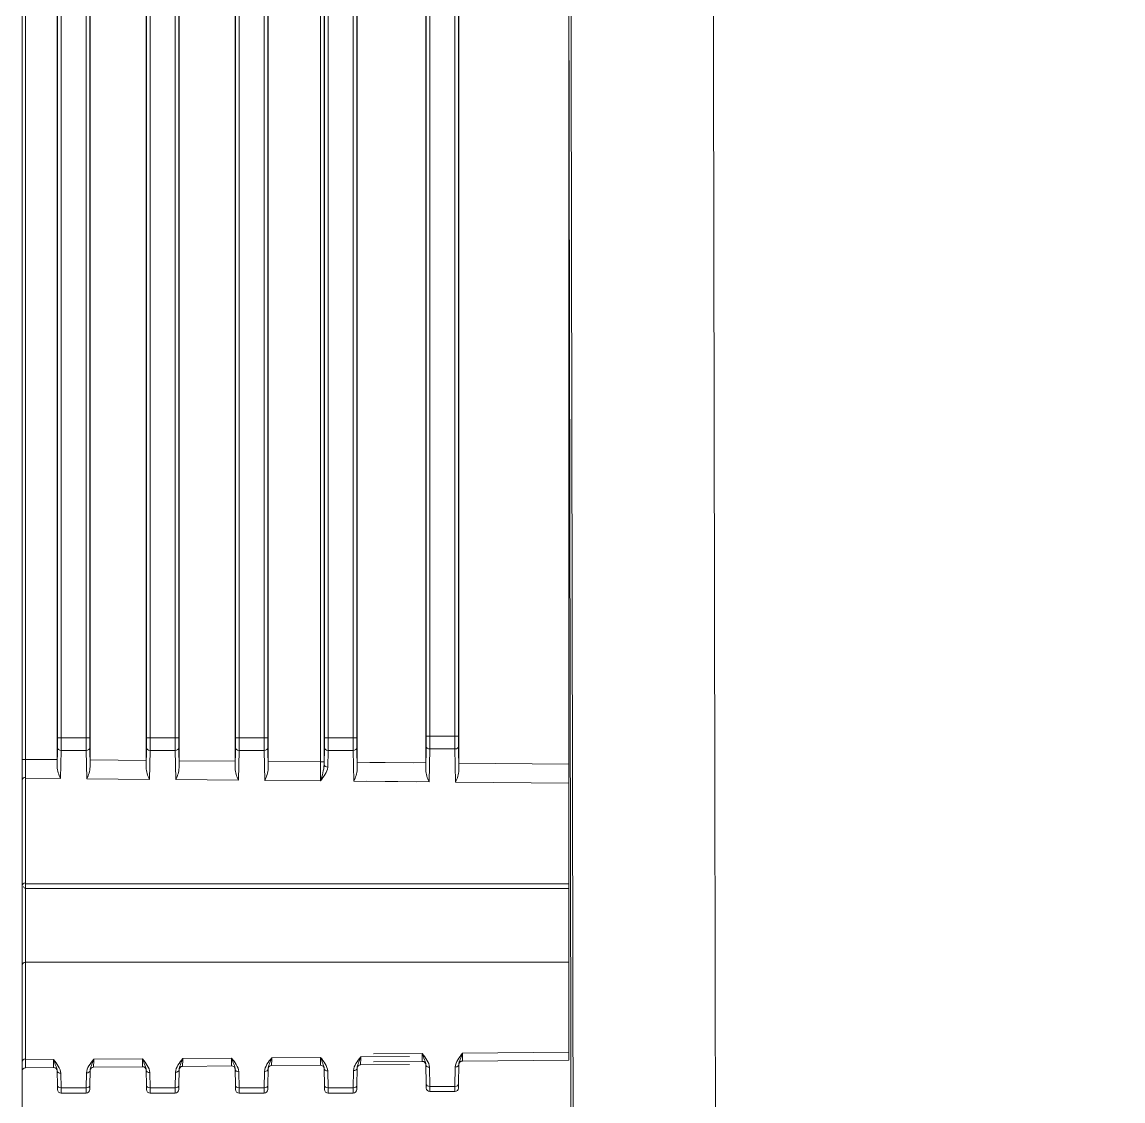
# Model space of a CAD drawing. Header units: millimetres. Extents: x -10496 to -5455, y -188 to 7293.
# Drawn here: x -7481.65 to -7475.47, y 2757.54 to 2763.6 of the extents above; entities that cross this region are included whole.
import ezdxf

# ---------------------------------------------------------------- set-up
doc = ezdxf.new("R2010")
doc.units = ezdxf.units.MM
doc.layers.add('GJC_tefris', color=30, linetype='Continuous', lineweight=0)

# ---------------------------------------------------------------- blocks, each defined once
blk = doc.blocks.new('fgjh')
at = {"layer": 'GJC_tefris', "color": 151, "extrusion": (-0.01667214942452569, 1.525087517426141e-05, 0.9998610099413704)}
for p, q in [((5037992.131576438, 2445214.317059881, 2049.436940240545), (5038005.907780733, 2445214.317059881, 2049.666651104571)), ((5037994.094384539, 2445214.297234412, 2049.469669321858), (5038003.944972622, 2445214.297234412, 2049.633922627886)), ((5038003.944972628, 2445214.317059881, 2049.633922325572), (5038003.944972622, 2445214.297234412, 2049.633922627886)), ((5038003.946522831, 2445214.119568261, 2049.633951186725), (5038003.944972622, 2445214.297234412, 2049.633922627886)), ((5038004.643801056, 2445214.297059881, 2049.64557522221), (5038004.051036842, 2445214.297059881, 2049.635691194879)), ((5038004.051036842, 2445214.297059881, 2049.635691194879), (5038004.052751191, 2445214.100581929, 2049.635722777609)), ((5038004.64380028, 2445211.245372623, 2049.645621756643), (5038004.643801056, 2445214.297059881, 2049.64557522221)), ((5038004.669234645, 2445214.297059881, 2049.645999313742), (5038004.643801056, 2445214.297059881, 2049.64557522221)), ((5038004.669234645, 2445214.297059881, 2049.645999313742), (5038004.669233869, 2445211.245372623, 2049.646045848174)), ((5038005.083835606, 2445214.297059881, 2049.652912563804), (5038004.669234645, 2445214.297059881, 2049.645999313742)), ((5038005.083834831, 2445211.245372623, 2049.652959098237), (5038005.083835606, 2445214.297059881, 2049.652912563804)), ((5038005.632663588, 2445214.297059881, 2049.662063977878), (5038005.083835606, 2445214.297059881, 2049.652912563804)), ((5038005.631293869, 2445214.1400883, 2049.662043532819), (5038005.632663588, 2445214.297059881, 2049.662063977878)), ((5038005.676598699, 2445214.297234412, 2049.662796569764), (5038005.675221395, 2445214.13939373, 2049.662776011507)), ((5038003.946522831, 2445214.119568261, 2049.633951186725), (5037994.09283424, 2445214.119568261, 2049.469646181394)), ((5038003.823551336, 2445214.11740289, 2049.63190073563), (5037994.215805734, 2445214.11740289, 2049.471696698527)), ((5037994.215805728, 2445214.097405936, 2049.471697003456), (5038003.823551332, 2445214.097405936, 2049.631901040558)), ((5038003.823551296, 2445213.956713826, 2049.631903185938), (5038003.823551332, 2445214.097405936, 2049.631901040558)), ((5038003.823551336, 2445214.11740289, 2049.63190073563), (5038003.823551332, 2445214.097405936, 2049.631901040558)), ((5038003.880112017, 2445214.117811888, 2049.632843848586), (5038003.986011677, 2445214.11966063, 2049.634609640786)), ((5038003.894252182, 2445214.097814933, 2049.633079933313), (5038003.894252146, 2445213.956304829, 2049.633082091166)), ((5038004.052751191, 2445214.100581929, 2049.635722777609), (5038003.894252182, 2445214.097814933, 2049.633079933313)), ((5038005.694184909, 2445214.119234185, 2049.663092525472), (5038005.775656982, 2445214.117811888, 2049.664451050575)), ((5038005.789448148, 2445214.097814933, 2049.66468131592), (5038005.707976074, 2445214.099237232, 2049.663322790816)), ((5038005.775656982, 2445214.117811888, 2049.664451050575), (5038005.799085183, 2445214.11740289, 2049.664841709573)), ((5038005.789448111, 2445213.956304829, 2049.664683473773), (5038005.789448148, 2445214.097814933, 2049.66468131592)), ((5038005.818733398, 2445214.097405936, 2049.665169638107), (5038005.789448148, 2445214.097814933, 2049.66468131592)), ((5038005.818733398, 2445214.097405936, 2049.665169638107), (5038005.818733362, 2445213.956713826, 2049.665171783487)), ((5037994.091219555, 2445213.934523314, 2049.469622079866), (5038003.948137422, 2445213.934523314, 2049.633980931663)), ((5038003.823551296, 2445213.956713826, 2049.631903185938), (5037994.215805693, 2445213.956713826, 2049.471699148836)), ((5037994.215805687, 2445213.936716872, 2049.471699453764), (5038003.823551291, 2445213.936716872, 2049.631903490867)), ((5038003.823551296, 2445213.956713826, 2049.631903185938), (5038003.823551291, 2445213.936716872, 2049.631903490867)), ((5038003.987627881, 2445213.934430917, 2049.634639415425), (5038003.880111971, 2445213.936307875, 2049.632846616296)), ((5038003.894252146, 2445213.956304829, 2049.633082091166), (5038004.054034405, 2445213.953515431, 2049.635746417725)), ((5038003.950884867, 2445213.619644413, 2049.634031546683), (5038003.948137422, 2445213.934523314, 2049.633980931663)), ((5038004.054034405, 2445213.953515431, 2049.635746417725), (5038004.057113227, 2445213.600658081, 2049.635803137568)), ((5038005.626931579, 2445213.640164452, 2049.661978419293), (5038005.629321016, 2445213.913997022, 2049.662014085133)), ((5038005.673263713, 2445213.915040918, 2049.662746790251), (5038005.670859105, 2445213.639469882, 2049.662710897981)), ((5038005.775656936, 2445213.936307875, 2049.664453818285), (5038005.692227027, 2445213.934851398, 2049.663062691248)), ((5038005.706018203, 2445213.954848352, 2049.663292346735), (5038005.789448111, 2445213.956304829, 2049.664683473773)), ((5038005.799085137, 2445213.936716872, 2049.664844464809), (5038005.775656936, 2445213.936307875, 2049.664453818285)), ((5038005.789448111, 2445213.956304829, 2049.664683473773), (5038005.818733362, 2445213.956713826, 2049.665171783487)), ((5038003.950884867, 2445213.619644413, 2049.634031546683), (5037994.08847195, 2445213.619644413, 2049.469581067869)), ((5037994.215805601, 2445213.597405936, 2049.471704627834), (5038003.823551204, 2445213.597405936, 2049.631908664936)), ((5038003.82355121, 2445213.61740289, 2049.631908360007), (5037994.215805606, 2445213.61740289, 2049.471704322905)), ((5038003.823551169, 2445213.456713826, 2049.631910810315), (5038003.823551204, 2445213.597405936, 2049.631908664936)), ((5038003.82355121, 2445213.61740289, 2049.631908360007), (5038003.823551204, 2445213.597405936, 2049.631908664936)), ((5038003.88011189, 2445213.617811888, 2049.632851472964), (5038003.990373713, 2445213.619736782, 2049.634690000745)), ((5038003.894252054, 2445213.597814933, 2049.633087557691), (5038003.894252019, 2445213.456304829, 2049.633089715544)), ((5038004.057113227, 2445213.600658081, 2049.635803137568), (5038003.894252054, 2445213.597814933, 2049.633087557691)), ((5038005.689822618, 2445213.619310338, 2049.663027411947), (5038005.775656855, 2445213.617811888, 2049.664458674953)), ((5038005.78944802, 2445213.597814933, 2049.664688940297), (5038005.703613783, 2445213.599313384, 2049.663257677291)), ((5038005.775656855, 2445213.617811888, 2049.664458674953), (5038005.799085055, 2445213.61740289, 2049.66484933395)), ((5038005.789447985, 2445213.456304829, 2049.66469109815), (5038005.78944802, 2445213.597814933, 2049.664688940297)), ((5038005.818733271, 2445213.597405936, 2049.665177262485), (5038005.78944802, 2445213.597814933, 2049.664688940297)), ((5038005.818733271, 2445213.597405936, 2049.665177262485), (5038005.818733236, 2445213.456713826, 2049.665179407864)), ((5037994.086855936, 2445213.434447138, 2049.4695569465), (5038003.952500788, 2445213.434447138, 2049.634061316108)), ((5037994.21580556, 2445213.436716873, 2049.471707078142), (5038003.823551164, 2445213.436716872, 2049.631911115244)), ((5038003.823551169, 2445213.456713826, 2049.631910810315), (5037994.215805565, 2445213.456713826, 2049.471706773214)), ((5038003.823551169, 2445213.456713826, 2049.631910810315), (5038003.823551164, 2445213.436716872, 2049.631911115244)), ((5038003.991991246, 2445213.434354741, 2049.634719799869), (5038003.880111843, 2445213.436307875, 2049.632854240674)), ((5038003.894252019, 2445213.456304829, 2049.633089715544), (5038004.05839777, 2445213.453439256, 2049.63582680217)), ((5038003.955246903, 2445213.119720566, 2049.634111906641), (5038003.952500788, 2445213.434447138, 2049.634061316108)), ((5038004.05839777, 2445213.453439256, 2049.63582680217), (5038004.061475263, 2445213.100734233, 2049.635883497526)), ((5038005.622569288, 2445213.140240605, 2049.661913305767), (5038005.624957398, 2445213.413920847, 2049.661948951767)), ((5038005.668900094, 2445213.414964742, 2049.662681656886), (5038005.666496815, 2445213.139546035, 2049.662645784456)), ((5038005.775656809, 2445213.436307875, 2049.664461442663), (5038005.687863409, 2445213.434775223, 2049.662997557883)), ((5038005.701654584, 2445213.454772176, 2049.66322721337), (5038005.789447985, 2445213.456304829, 2049.66469109815)), ((5038005.79908501, 2445213.436716872, 2049.664852089187), (5038005.775656809, 2445213.436307875, 2049.664461442663)), ((5038005.789447985, 2445213.456304829, 2049.66469109815), (5038005.818733236, 2445213.456713826, 2049.665179407864)), ((5038003.955246903, 2445213.119720566, 2049.634111906641), (5037994.08410966, 2445213.119720566, 2049.469515954343)), ((5037994.215805474, 2445213.097405936, 2049.471712252212), (5038003.823551077, 2445213.097405936, 2049.631916289314)), ((5038003.823551082, 2445213.11740289, 2049.631915984385), (5037994.215805479, 2445213.11740289, 2049.471711947283)), ((5038003.823551042, 2445212.956713826, 2049.631918434693), (5038003.823551077, 2445213.097405936, 2049.631916289314)), ((5038003.823551082, 2445213.11740289, 2049.631915984385), (5038003.823551077, 2445213.097405936, 2049.631916289314)), ((5038003.880111762, 2445213.117811888, 2049.632859097342), (5038003.994735749, 2445213.119812935, 2049.634770360703)), ((5038003.894251928, 2445213.097814933, 2049.633095182069), (5038003.894251891, 2445212.956304829, 2049.633097339921)), ((5038004.061475263, 2445213.100734233, 2049.635883497526), (5038003.894251928, 2445213.097814933, 2049.633095182069)), ((5038005.685460328, 2445213.11938649, 2049.662962298421), (5038005.775656728, 2445213.117811888, 2049.66446629933)), ((5038005.789447893, 2445213.097814933, 2049.664696564675), (5038005.699251493, 2445213.099389536, 2049.663192563765)), ((5038005.775656728, 2445213.117811888, 2049.66446629933), (5038005.799084929, 2445213.11740289, 2049.664856958328)), ((5038005.789447857, 2445212.956304829, 2049.664698722528), (5038005.789447893, 2445213.097814933, 2049.664696564675)), ((5038005.818733144, 2445213.097405936, 2049.665184886862), (5038005.789447893, 2445213.097814933, 2049.664696564675)), ((5038005.818733144, 2445213.097405936, 2049.665184886862), (5038005.818733108, 2445212.956713826, 2049.665187032242)), ((5037994.082492316, 2445212.934370963, 2049.469491813134), (5038003.956864152, 2445212.934370963, 2049.634141700552)), ((5037994.215805433, 2445212.936716873, 2049.47171470252), (5038003.823551036, 2445212.936716873, 2049.631918739622)), ((5038003.823551042, 2445212.956713826, 2049.631918434693), (5037994.215805438, 2445212.956713826, 2049.471714397591)), ((5038003.823551042, 2445212.956713826, 2049.631918434693), (5038003.823551036, 2445212.936716873, 2049.631918739622)), ((5038003.996354611, 2445212.934278565, 2049.634800184314), (5038003.880111717, 2445212.936307875, 2049.632861865052)), ((5038003.894251891, 2445212.956304829, 2049.633097339921), (5038004.062761135, 2445212.95336308, 2049.635907186614)), ((5038003.959435953, 2445212.639622188, 2049.634189079767), (5038003.956864152, 2445212.934370963, 2049.634141700552)), ((5038004.062761135, 2445212.95336308, 2049.635907186614), (5038004.06549259, 2445212.640316757, 2049.635957507057)), ((5038005.618206998, 2445212.640316757, 2049.661848192242), (5038005.620593778, 2445212.913844671, 2049.661883818402)), ((5038005.664536474, 2445212.914888567, 2049.662616523519), (5038005.662134525, 2445212.639622188, 2049.66258067093)), ((5038005.775656682, 2445212.936307875, 2049.66446906704), (5038005.683499789, 2445212.934699047, 2049.662932424516)), ((5038005.697290964, 2445212.954696001, 2049.663162080004), (5038005.789447857, 2445212.956304829, 2049.664698722528)), ((5038005.799084882, 2445212.936716873, 2049.664859713565), (5038005.775656682, 2445212.936307875, 2049.66446906704)), ((5038005.789447857, 2445212.956304829, 2049.664698722528), (5038005.818733108, 2445212.956713826, 2049.665187032242)), ((5038003.959435953, 2445212.639622188, 2049.634189079767), (5037994.079920365, 2445212.639622188, 2049.469453423023)), ((5037994.07992036, 2445212.619450703, 2049.469453730613), (5038003.959435948, 2445212.619450703, 2049.634189387357)), ((5038003.823550955, 2445212.61740289, 2049.631923608762), (5037994.215805352, 2445212.61740289, 2049.471719571661)), ((5038003.82355095, 2445212.597405936, 2049.631923913691), (5038003.823550955, 2445212.61740289, 2049.631923608762)), ((5038003.880111636, 2445212.617811888, 2049.632866721719), (5038003.974670199, 2445212.619462643, 2049.634443410188)), ((5038003.8942518, 2445212.597814933, 2049.633102806446), (5038003.894251765, 2445212.456304829, 2049.633104964299)), ((5038003.988810364, 2445212.599465689, 2049.634679494915), (5038003.8942518, 2445212.597814933, 2049.633102806446)), ((5038003.959435953, 2445212.639622188, 2049.634189079767), (5038003.959435948, 2445212.619450703, 2049.634189387357)), ((5038005.681098038, 2445212.619462643, 2049.662897184895), (5038005.7756566, 2445212.617811888, 2049.664473923708)), ((5038005.789447766, 2445212.597814933, 2049.664704189052), (5038005.694889204, 2445212.599465689, 2049.66312745024)), ((5038005.7756566, 2445212.617811888, 2049.664473923708), (5038005.799084801, 2445212.61740289, 2049.664864582706)), ((5038005.78944773, 2445212.456304829, 2049.664706346905), (5038005.789447766, 2445212.597814933, 2049.664704189052)), ((5038005.818733017, 2445212.597405936, 2049.66519251124), (5038005.789447766, 2445212.597814933, 2049.664704189052)), ((5037994.215805347, 2445212.597405936, 2049.471719876589), (5038003.82355095, 2445212.597405936, 2049.631923913691)), ((5038003.823550914, 2445212.456713826, 2049.631926059071), (5038003.82355095, 2445212.597405936, 2049.631923913691)), ((5038005.818733017, 2445212.597405936, 2049.66519251124), (5038005.818732982, 2445212.456713826, 2049.66519465662)), ((5037994.078128697, 2445212.434294787, 2049.469426679768), (5038003.961227517, 2445212.434294787, 2049.634222084997)), ((5038003.823550914, 2445212.456713826, 2049.631926059071), (5037994.215805311, 2445212.456713826, 2049.471722021969)), ((5037994.215805306, 2445212.436716873, 2049.471722326898), (5038003.82355091, 2445212.436716873, 2049.631926363999)), ((5038003.823550914, 2445212.456713826, 2049.631926059071), (5038003.82355091, 2445212.436716873, 2049.631926363999)), ((5038004.000717976, 2445212.43420239, 2049.634880568758), (5038003.880111589, 2445212.436307875, 2049.63286948943)), ((5038003.894251765, 2445212.456304829, 2049.633104964299), (5038004.0671245, 2445212.453286904, 2049.635987571058)), ((5038003.963970974, 2445212.119872871, 2049.634272626558), (5038003.961227517, 2445212.434294787, 2049.634222084997)), ((5038004.0671245, 2445212.453286904, 2049.635987571058), (5038004.070199334, 2445212.100886539, 2049.636044217444)), ((5038005.613844709, 2445212.14039291, 2049.661783078716), (5038005.616230159, 2445212.413768495, 2049.661818685036)), ((5038005.660172855, 2445212.414812392, 2049.662551390154), (5038005.657772235, 2445212.13969834, 2049.662515557405)), ((5038005.775656555, 2445212.436307875, 2049.664476691418), (5038005.67913617, 2445212.434622871, 2049.662867291151)), ((5038005.692927346, 2445212.454619825, 2049.663096946638), (5038005.78944773, 2445212.456304829, 2049.664706346905)), ((5038005.799084756, 2445212.436716873, 2049.664867337943), (5038005.775656555, 2445212.436307875, 2049.664476691418)), ((5038005.78944773, 2445212.456304829, 2049.664706346905), (5038005.818732982, 2445212.456713826, 2049.66519465662)), ((5038003.964595146, 2445212.048337917, 2049.634284125402), (5038003.961854346, 2445212.362455178, 2049.634233632811)), ((5038004.067751329, 2445212.381447295, 2049.635999118873), (5038004.070823506, 2445212.029351585, 2049.636055716287)), ((5038005.597020227, 2445212.068857956, 2049.661503630591), (5038005.59940302, 2445212.341928886, 2049.66153919723)), ((5038005.643345716, 2445212.342972782, 2049.662271902348), (5038005.640947754, 2445212.068163387, 2049.66223610928)), ((5038003.964595146, 2445212.048337917, 2049.634284125402), (5037994.0585606, 2445212.048337917, 2049.469106279167)), ((5038003.815450673, 2445212.045715632, 2049.631797260822), (5037994.20770507, 2445212.045715632, 2049.47159322372)), ((5038003.815450673, 2445212.045715632, 2049.631797260822), (5038003.815450668, 2445212.025718678, 2049.63179756575)), ((5038003.872011353, 2445212.046124629, 2049.632740373778), (5038004.004083992, 2445212.048430286, 2049.634942579463)), ((5038005.659911267, 2445212.048003842, 2049.662552623245), (5038005.767556319, 2445212.046124629, 2049.664347575767)), ((5038005.767556319, 2445212.046124629, 2049.664347575767), (5038005.79098452, 2445212.045715632, 2049.664738234765)), ((5037994.207705065, 2445212.025718678, 2049.471593528649), (5038003.815450668, 2445212.025718678, 2049.63179756575)), ((5038003.815450633, 2445211.885026569, 2049.63179971113), (5038003.815450668, 2445212.025718678, 2049.63179756575)), ((5038003.886151519, 2445212.026127676, 2049.632976458505), (5038003.886151482, 2445211.884617571, 2049.632978616358)), ((5038004.070823506, 2445212.029351585, 2049.636055716287), (5038003.886151519, 2445212.026127676, 2049.632976458505)), ((5038005.781347484, 2445212.026127676, 2049.664577841112), (5038005.673702433, 2445212.028006888, 2049.662782888589)), ((5038005.781347448, 2445211.884617571, 2049.664579998965), (5038005.781347484, 2445212.026127676, 2049.664577841112)), ((5038005.810632735, 2445212.025718678, 2049.665066163299), (5038005.781347484, 2445212.026127676, 2049.664577841112)), ((5038005.810632735, 2445212.025718678, 2049.665066163299), (5038005.810632699, 2445211.885026569, 2049.665068308679)), ((5037994.056937939, 2445211.862379002, 2049.469082058597), (5038003.966217712, 2445211.862379002, 2049.634314017256)), ((5037994.207705024, 2445211.865029614, 2049.471595978957), (5038003.815450627, 2445211.865029614, 2049.631800016059)), ((5038003.815450633, 2445211.885026569, 2049.63179971113), (5037994.207705029, 2445211.885026569, 2049.471595674028)), ((5038003.815450633, 2445211.885026569, 2049.63179971113), (5038003.815450627, 2445211.865029614, 2049.631800016059)), ((5038004.00570817, 2445211.862286605, 2049.634972501018), (5038003.872011308, 2445211.864620617, 2049.632743141489)), ((5038003.886151482, 2445211.884617571, 2049.632978616358), (5038004.072114694, 2445211.88137112, 2049.636079503318)), ((5038003.971601339, 2445211.245372623, 2049.634413197576), (5038003.966217712, 2445211.862379002, 2049.634314017256)), ((5038004.072114694, 2445211.88137112, 2049.636079503318), (5038004.077664036, 2445211.245372623, 2049.636181736514)), ((5038005.767556272, 2445211.864620617, 2049.664350343478), (5038005.657945411, 2445211.862707086, 2049.662522669979)), ((5038005.671736587, 2445211.88270404, 2049.662752325466), (5038005.781347448, 2445211.884617571, 2049.664579998965)), ((5038005.790984473, 2445211.865029614, 2049.664740990002), (5038005.767556272, 2445211.864620617, 2049.664350343478)), ((5038005.781347448, 2445211.884617571, 2049.664579998965), (5038005.810632699, 2445211.885026569, 2049.665068308679)), ((5038005.58983457, 2445211.245372623, 2049.661396374189), (5038005.5950394, 2445211.841852711, 2049.661474063864)), ((5038005.638982097, 2445211.842896606, 2049.662206768982), (5038005.633768157, 2445211.245372623, 2049.662128943342)), ((5037994.051553997, 2445211.245372623, 2049.469001695436), (5038003.971601339, 2445211.245372623, 2049.634413197576)), ((5038004.077664036, 2445211.245372623, 2049.636181736514), (5038003.971601339, 2445211.245372623, 2049.634413197576)), ((5038004.635700144, 2445211.245372623, 2049.645486691183), (5038004.077664036, 2445211.245372623, 2049.636181736514)), ((5038004.661133732, 2445211.245372623, 2049.645910782715), (5038004.635700144, 2445211.245372623, 2049.645486691183)), ((5038004.661133732, 2445211.245372623, 2049.645910782715), (5038005.075734694, 2445211.245372623, 2049.652824032777)), ((5038005.58983457, 2445211.245372623, 2049.661396374189), (5038005.075734694, 2445211.245372623, 2049.652824032777)), ((5038005.633768157, 2445211.245372623, 2049.662128943342), (5038005.58983457, 2445211.245372623, 2049.661396374189))]:
    blk.add_line(p, q, dxfattribs=at)
at = {"layer": 'GJC_tefris', "color": 151, "elevation": 2049.551707446506}
blk.add_lwpolyline([(5037981.656843743, 2445181.341771877), (5037984.411602098, 2445211.272081491), (5038013.611553238, 2445211.218663755), (5038016.256785847, 2445181.27847552)], dxfattribs=at)
at = {"layer": 'GJC_tefris', "color": 151, "elevation": 2049.5516147277}
blk.add_lwpolyline([(5037986.806026483, 2445211.255585141), (5038011.205985654, 2445211.210948403), (5038011.204522154, 2445210.410949741), (5037986.804562983, 2445210.455586479)], close=True, dxfattribs=at)
at = {"layer": 'GJC_tefris', "color": 151, "extrusion": (-0.01667214942452569, 1.525087517426141e-05, 0.9998610099413704)}
for centre, radius, start, end in [((-2449821.79526378, 5035100.483975392, -81907.7138700232), 0.01999999999999992, 180.0524041068535, 270.0524041060623), ((-2449821.795806011, 5035101.076819876, -81907.71387002322), 0.02000000000000009, 180.0524041068535, 269.5524041135558), ((-2449821.45626251, 5035099.356513844, -81907.71387002322), 0.1608691289981288, 151.6401809590121, 176.5617466218204), ((-2449821.637964136, 5035101.075586786, -81907.71387002322), 0.02000000000000014, 269.5524041135558, 359.0524041120754), ((-2449821.596245583, 5035101.179157709, -81907.71387002319), 0.02000000000000014, 90.05240410606234, 179.0524041120754), ((-2449821.589882268, 5035099.358271776, -81907.7138700232), 0.1585638363476662, 3.498423675952903, 28.67031228352582), ((-2449821.413609627, 5035101.073834088, -81907.71387002322), 0.01999999999999899, 181.0524040971931, 269.5524041135558), ((-2449821.455553533, 5035101.179286391, -81907.7138700232), 0.02000000000000061, 1.05240409719316, 90.05240410606234), ((-2449820.956342861, 5035099.361333855, -81907.7138700232), 0.1608691289981842, 151.6401809590121, 176.5617466218204), ((-2449821.138036506, 5035101.07168126, -81907.7138700232), 0.02000000000000047, 269.5524041135558, 359.0524041120754), ((-2449821.096245791, 5035101.179615022, -81907.71387002319), 0.02000000000000014, 90.05240410606234, 179.0524041120754), ((-2449821.089810293, 5035099.363093254, -81907.71387002322), 0.1585638363477048, 3.498423675952903, 28.67031228352582), ((-2449820.913529669, 5035101.069927373, -81907.7138700232), 0.02000000000000038, 181.0524040971931, 269.5524041135558), ((-2449820.955553741, 5035101.179743702, -81907.71387002319), 0.02000000000000061, 1.05240409719316, 90.05240410606234), ((-2449820.456423212, 5035099.366153866, -81907.7138700232), 0.1608691289981389, 151.6401809590121, 176.5617466218204), ((-2449820.638108878, 5035101.067775735, -81907.7138700232), 0.02000000000000014, 269.5524041135558, 359.0524041120754), ((-2449820.596246001, 5035101.180072333, -81907.7138700232), 0.02000000000000014, 90.05240410606234, 179.0524041120754), ((-2449820.589738318, 5035099.367914733, -81907.71387002323), 0.1585638363476813, 3.498423675952903, 28.67031228352582), ((-2449820.413449711, 5035101.066020656, -81907.71387002319), 0.01999999999999899, 181.0524040971931, 269.5524041135558), ((-2449820.455553951, 5035101.180201014, -81907.71387002317), 0.02000000000000061, 1.05240409719316, 90.05240410606234), ((-2449820.439637706, 5035099.329545572, -81907.71387002322), 0.3241005342358285, 4.715819548955205, 21.24905819586178), ((-2449820.13818125, 5035101.063870211, -81907.7138700232), 0.02000000000000014, 269.5524041135558, 359.0524041120754), ((-2449820.09624621, 5035101.180529648, -81907.7138700232), 0.02000000000000014, 90.05240410606234, 179.0524041120754), ((-2449820.089666344, 5035099.372736212, -81907.71387002319), 0.1585638363477353, 3.498423675952903, 28.67031228352582), ((-2449819.913369753, 5035101.062113944, -81907.71387002322), 0.01999999999999899, 181.0524040971931, 269.5524041135558), ((-2449819.95555416, 5035101.180658326, -81907.71387002319), 0.02000000000000061, 1.05240409719316, 90.05240410606234), ((-2449819.385049564, 5035099.376483588, -81907.7138700232), 0.1608691289981221, 151.6401809590121, 176.5617466218204), ((-2449819.566703307, 5035101.043203318, -81907.7138700232), 0.02000000000000014, 269.5524041135558, 359.0524041120754), ((-2449819.524551782, 5035101.172951267, -81907.7138700232), 0.02000000000000014, 90.05240410606234, 179.0524041120754), ((-2449819.517755362, 5035099.378250332, -81907.7138700232), 0.1585638363476718, 3.498423675952903, 28.67031228352582), ((-2449819.341434823, 5035101.041443478, -81907.7138700232), 0.019999999999999, 181.0524040971931, 269.5524041135558), ((-2449819.383859731, 5035101.173079946, -81907.7138700232), 0.02000000000000061, 1.05240409719316, 90.05240410606234)]:
    blk.add_arc(centre, radius, start, end, dxfattribs=at)
at = {"layer": 'GJC_tefris', "color": 151, "extrusion": (-0.01667214942452571, 1.525087517426368e-05, 0.9998610099413704)}
blk.add_ellipse((5038003.944985567, 2445214.297059881, 2049.633922846392), major_axis=(0.1499863853305858, -0.0001745327183388574, 0.002500945696241668), ratio=0.0011633799627262, start_param=0.7854477459680789, end_param=1.570883985583854, dxfattribs=at)
at = {"layer": 'GJC_tefris', "color": 151, "extrusion": (-0.01667214942452503, 1.525087517426405e-05, 0.9998610099413704)}
for centre in [(5038004.065177012, 2445214.297059881, 2049.635926974677), (5038004.657941226, 2445214.297059881, 2049.645811002008), (5038005.646803758, 2445214.297059881, 2049.662299757677)]:
    blk.add_ellipse(centre, major_axis=(5.085342946490533e-09, 0.01999999999767302, -3.049751083605053e-07), ratio=1, start_param=0, end_param=1.570796326794896, dxfattribs=at)
at = {"layer": 'GJC_tefris', "color": 151, "extrusion": (-0.01667214942452568, 1.525087517426405e-05, 0.9998610099413703)}
blk.add_ellipse((5038004.657941226, 2445214.297059881, 2049.645811002008), major_axis=(2.871944461332066e-09, 0.01129498832714787, -1.722345144701676e-07), ratio=1, start_param=-1.570796326794896, end_param=0, dxfattribs=at)
at = {"layer": 'GJC_tefris', "color": 151, "extrusion": (-0.0166721494245257, 1.525087517426441e-05, 0.9998610099413703)}
blk.add_ellipse((5038005.526612313, 2445214.297059881, 2049.660295629391), major_axis=(0.1499863854193376, 0.0001745327176550186, 0.002500940373428141), ratio=0.0011633799627102, start_param=5.497737561203818, end_param=6.283173799382196, dxfattribs=at)
at = {"layer": 'GJC_tefris', "color": 151, "extrusion": (-0.0166721494245257, 1.52508751742628e-05, 0.9998610099413705)}
for centre, ratio, end_param in [((5038003.823551332, 2445214.098802341, 2049.631901019265), 0.0139640519425756, 5.497787143782136), ((5038003.823551205, 2445213.598802341, 2049.631908643642), 0.0139640519425756, 5.497787143781817), ((5038003.823551077, 2445213.098802341, 2049.63191626802), 0.0139640519425756, 5.497787143781817), ((5038003.823550951, 2445212.598802341, 2049.631923892398), 0.0139640519425596, 5.497787143781654), ((5038003.815450668, 2445212.027115083, 2049.631797544457), 0.0139640519425832, 5.497787143782296)]:
    blk.add_ellipse(centre, major_axis=(0.09998610100576578, -2.277919823254226e-13, 0.001667214942646476), ratio=ratio, start_param=4.712388980384689, end_param=end_param, dxfattribs=at)
at = {"layer": 'GJC_tefris', "color": 151, "extrusion": (-0.0166721494245257, 1.525087517426532e-05, 0.9998610099413704)}
for centre, ratio, end_param in [((5038003.823551337, 2445214.118799295, 2049.631900714336), 0.0174550649282231, 5.497787143782173), ((5038003.82355121, 2445213.618799295, 2049.631908338714), 0.0174550649282193, 5.497787143782375), ((5038003.823551083, 2445213.118799295, 2049.631915963092), 0.0174550649282156, 5.497787143781972)]:
    blk.add_ellipse(centre, major_axis=(0.07998888080461293, -1.82233568513104e-13, 0.001333771954117187), ratio=ratio, start_param=4.712388980384689, end_param=end_param, dxfattribs=at)
at = {"layer": 'GJC_tefris', "color": 151, "extrusion": (-0.0166721494245257, 1.525087517426408e-05, 0.9998610099413704)}
for centre, major_axis, ratio, start_param, end_param in [((5038003.880112012, 2445214.097814933, 2049.632844153515), (-0.0003489945299985943, 0.01999695390080313, -6.124311218660691e-06), 0.7070529271412636, 4.700047952188786, 6.258503250789842), ((5038005.767207278, 2445211.884617571, 2049.664344219166), (-0.0003489945299999842, 0.01999695390080253, -6.124311218683857e-06), 0.7070529271412291, 3.141592653589792, 4.700047952188736)]:
    blk.add_ellipse(centre, major_axis=major_axis, ratio=ratio, start_param=start_param, end_param=end_param, dxfattribs=at)
at = {"layer": 'GJC_tefris', "color": 151, "extrusion": (-0.0166721494245257, 1.525087517426408e-05, 0.9998610099413705)}
for centre, major_axis, ratio, start_param, end_param in [((5038003.94651141, 2445214.122186222, 2049.633950956353), (0.1499848624726249, -1.994251275677309e-07, 0.002500917644291955), 0.0174524063865424, 4.712465156008637, 4.978894277893938), ((5038005.775307687, 2445212.956304829, 2049.66446294273), (-0.0003489945299985943, 0.01999695390080235, -6.124311218660678e-06), 0.7070529271412107, 3.141592653589792, 4.700047952188783)]:
    blk.add_ellipse(centre, major_axis=major_axis, ratio=ratio, start_param=start_param, end_param=end_param, dxfattribs=at)
at = {"layer": 'GJC_tefris', "color": 151, "extrusion": (-0.01667214942452572, 1.525087517425914e-05, 0.9998610099413705)}
blk.add_ellipse((5038005.5252609, 2445214.142186221, 2049.660275457579), major_axis=(-0.1499604954193896, 0.002792493367373227, -0.00250055392751273), ratio=0.0011633799627091, start_param=2.356167920349601, end_param=3.14160416543845, dxfattribs=at)
at = {"layer": 'GJC_tefris', "color": 151, "extrusion": (-0.01667214942452573, 1.525087517426457e-05, 0.9998610099413706)}
for centre, ratio, start_param, end_param in [((5038005.693835904, 2445214.099237232, 2049.663087011018), 0.7070529271412184, 4.724730008580593, 6.283185307179584), ((5038005.775307978, 2445214.097814933, 2049.664445536121), 0.7070529271412302, 4.724730008580735, 6.283185307178623), ((5038005.77530785, 2445213.597814933, 2049.664453160499), 0.7070529271412184, 4.724730008580593, 6.283185307179427), ((5038005.775307596, 2445212.597814933, 2049.664468409254), 0.7070529271412184, 4.724730008580593, 6.283185307178623)]:
    blk.add_ellipse(centre, major_axis=(0.0003490046991354426, 0.01999695390080163, 5.514453900312009e-06), ratio=ratio, start_param=start_param, end_param=end_param, dxfattribs=at)
at = {"layer": 'GJC_tefris', "color": 151, "extrusion": (-0.0166721494245257, 1.525087517426429e-05, 0.9998610099413705)}
for centre, ratio in [((5038003.823551291, 2445213.935320467, 2049.63190351216), 0.0174550649282228), ((5038003.823551163, 2445213.435320467, 2049.631911136537), 0.0174550649282153), ((5038003.823551036, 2445212.935320467, 2049.631918760915), 0.0174550649282153)]:
    blk.add_ellipse(centre, major_axis=(0.0799888808046109, -1.822336032075689e-13, 0.001333771954117153), ratio=ratio, start_param=0.7853981633973854, end_param=1.570796326794896, dxfattribs=at)
at = {"layer": 'GJC_tefris', "color": 151, "extrusion": (-0.01667214942452569, 1.525087517426322e-05, 0.9998610099413704)}
for centre, start_param in [((5038003.823551295, 2445213.955317421, 2049.631903207231), 0.785398163397602), ((5038003.823551169, 2445213.455317421, 2049.631910831609), 0.785398163397602), ((5038003.823551041, 2445212.955317421, 2049.631918455987), 0.7853981633977626)]:
    blk.add_ellipse(centre, major_axis=(0.09998610100576509, -2.277919606413776e-13, 0.001667214942646465), ratio=0.0139640519425755, start_param=start_param, end_param=1.570796326794896, dxfattribs=at)
at = {"layer": 'GJC_tefris', "color": 151, "extrusion": (-0.01667214942452572, 1.525087517426462e-05, 0.9998610099413703)}
blk.add_ellipse((5038003.880111976, 2445213.956304829, 2049.632846311368), major_axis=(0.0003490046991354427, 0.01999695390080102, 5.514453900312019e-06), ratio=0.707052927141255, start_param=3.166274709983022, end_param=4.724730008580593, dxfattribs=at)
at = {"layer": 'GJC_tefris', "color": 151, "extrusion": (-0.0166721494245257, 1.525087517426425e-05, 0.9998610099413703)}
blk.add_ellipse((5038003.948171694, 2445213.931904555, 2049.633981543065), major_axis=(-0.1499848659531674, 5.985786600513547e-07, -0.002500917708416435), ratio=0.0174577233679974, start_param=4.44618843183071, end_param=4.712617553717507, dxfattribs=at)
at = {"layer": 'GJC_tefris', "color": 151, "extrusion": (-0.0166721494245257, 1.525087517424565e-05, 0.9998610099413704)}
blk.add_ellipse((5038005.52325143, 2445213.911898462, 2049.660245463315), major_axis=(0.1500122832286461, 0.003142462856581821, 0.002501326935770948), ratio=0.0011624699228659, start_param=5.49771456846541, end_param=6.283150813363456, dxfattribs=at)
at = {"layer": 'GJC_tefris', "color": 151, "extrusion": (-0.0166721494245257, 1.525087517426402e-05, 0.9998610099413705)}
blk.add_ellipse((5038005.691878033, 2445213.954848352, 2049.663056566937), major_axis=(-0.0003489945299972045, 0.01999695390080269, -6.124311218637509e-06), ratio=0.7070529271412023, start_param=3.141592653590048, end_param=4.700047952188834, dxfattribs=at)
at = {"layer": 'GJC_tefris', "color": 151, "extrusion": (-0.0166721494245257, 1.525087517426419e-05, 0.9998610099413705)}
for centre, major_axis, ratio, start_param in [((5038005.775307941, 2445213.956304829, 2049.664447693974), (-0.0003489945299985942, 0.01999695390080261, -6.124311218660683e-06), 0.7070529271412049, 3.14159265358995), ((5038005.687514414, 2445213.454772176, 2049.662991433571), (-0.0003489945299985942, 0.01999695390080252, -6.12431121866068e-06), 0.7070529271412048, 3.141592653589792), ((5038005.77530756, 2445212.456304829, 2049.664470567107), (-0.0003489945299985942, 0.01999695390080252, -6.12431121866068e-06), 0.7070529271412048, 3.14159265358995)]:
    blk.add_ellipse(centre, major_axis=major_axis, ratio=ratio, start_param=start_param, end_param=4.700047952188785, dxfattribs=at)
at = {"layer": 'GJC_tefris', "color": 151, "extrusion": (-0.01667214942452573, 1.525087517426359e-05, 0.9998610099413703)}
blk.add_ellipse((5038003.880111884, 2445213.597814933, 2049.632851777892), major_axis=(-0.0003489945299992842, 0.01999695390080321, -6.124311218672197e-06), ratio=0.7070529271412306, start_param=4.700047952188762, end_param=6.258503250790027, dxfattribs=at)
at = {"layer": 'GJC_tefris', "color": 151, "extrusion": (-0.0166721494245257, 1.525087517426489e-05, 0.9998610099413704)}
blk.add_ellipse((5038003.950873446, 2445213.622262374, 2049.634031316311), major_axis=(0.1499848624726311, -1.99425127907747e-07, 0.002500917644292059), ratio=0.0174524063866929, start_param=4.712465156008865, end_param=4.978894277896046, dxfattribs=at)
at = {"layer": 'GJC_tefris', "color": 151, "extrusion": (-0.01667214942452571, 1.525087517426375e-05, 0.9998610099413705)}
blk.add_ellipse((5038005.520898609, 2445213.642262374, 2049.660210344053), major_axis=(-0.1499604954193897, 0.002792493367373318, -0.00250055392751273), ratio=0.0011633799627098, start_param=2.356167920350674, end_param=3.14160416543845, dxfattribs=at)
at = {"layer": 'GJC_tefris', "color": 151, "extrusion": (-0.01667214942452571, 1.525087517426435e-05, 0.9998610099413703)}
blk.add_ellipse((5038005.689473613, 2445213.599313384, 2049.663021897492), major_axis=(0.0003490046991368326, 0.01999695390080144, 5.514453900335189e-06), ratio=0.7070529271412813, start_param=4.724730008580642, end_param=6.283185307179524, dxfattribs=at)
at = {"layer": 'GJC_tefris', "color": 151, "extrusion": (-0.01667214942452526, 1.525087517425638e-05, 0.9998610099413707)}
blk.add_ellipse((5038003.880111849, 2445213.456304829, 2049.632853935746), major_axis=(0.0003490046991354427, 0.01999695390080093, 5.514453900312021e-06), ratio=0.7070529271412536, start_param=3.166274709986074, end_param=4.724730008580593, dxfattribs=at)
at = {"layer": 'GJC_tefris', "color": 151, "extrusion": (-0.0166721494245257, 1.525087517426445e-05, 0.9998610099413703)}
blk.add_ellipse((5038003.952535058, 2445213.43182838, 2049.634061927509), major_axis=(-0.1499848659530617, 5.985786601413909e-07, -0.002500917708414671), ratio=0.0174577233679893, start_param=4.446188431830284, end_param=4.712617553717507, dxfattribs=at)
at = {"layer": 'GJC_tefris', "color": 151, "extrusion": (-0.0166721494245257, 1.525087517426245e-05, 0.9998610099413705)}
blk.add_ellipse((5038005.51888781, 2445213.411822286, 2049.660180329949), major_axis=(0.1500122832286517, 0.00314246285658182, 0.002501326935771041), ratio=0.0011624699228673, start_param=5.497714568466123, end_param=6.283150809356517, dxfattribs=at)
at = {"layer": 'GJC_tefris', "color": 151, "extrusion": (-0.01667214942452552, 1.525087517426749e-05, 0.9998610099413704)}
for centre, ratio, start_param in [((5038005.775307815, 2445213.456304829, 2049.664455318352), 0.7070529271412563, 3.141592653590048), ((5038005.683150794, 2445212.954696001, 2049.662926300206), 0.707052927141231, 3.141592653589245), ((5038005.678787176, 2445212.454619825, 2049.662861166839), 0.7070529271412058, 3.141592653589792), ((5038005.657596417, 2445211.88270404, 2049.662516545668), 0.7070529271412058, 3.141592653589245)]:
    blk.add_ellipse(centre, major_axis=(-0.0003489945299972041, 0.01999695390080252, -6.124311218637506e-06), ratio=ratio, start_param=start_param, end_param=4.700047952188834, dxfattribs=at)
at = {"layer": 'GJC_tefris', "color": 151, "extrusion": (-0.01667214942452436, 1.525087517428755e-05, 0.9998610099413705)}
blk.add_ellipse((5038003.880111758, 2445213.097814933, 2049.63285940227), major_axis=(-0.0003489945299979042, 0.01999695390080321, -6.124311218649188e-06), ratio=0.7070529271412768, start_param=4.700047952188808, end_param=6.258503250790121, dxfattribs=at)
at = {"layer": 'GJC_tefris', "color": 151, "extrusion": (-0.0166721494245257, 1.525087517426444e-05, 0.9998610099413704)}
blk.add_ellipse((5038003.955235481, 2445213.122338526, 2049.63411167627), major_axis=(0.1499848624726902, -1.994251277378054e-07, 0.002500917644293045), ratio=0.0174524063866959, start_param=4.712465156008788, end_param=4.978894277895941, dxfattribs=at)
at = {"layer": 'GJC_tefris', "color": 151, "extrusion": (-0.01667214942452569, 1.525087517429341e-05, 0.9998610099413702)}
blk.add_ellipse((5038005.51653632, 2445213.142338526, 2049.660145230528), major_axis=(-0.1499604954193854, 0.002792493367374178, -0.002500553927512656), ratio=0.0011633799627126, start_param=2.356167920350058, end_param=3.141604158203044, dxfattribs=at)
at = {"layer": 'GJC_tefris', "color": 151, "extrusion": (-0.01667214942452495, 1.52508751742509e-05, 0.9998610099413705)}
for centre, ratio, start_param in [((5038005.685111323, 2445213.099389536, 2049.662956783967), 0.7070529271412302, 4.724730008580451), ((5038005.775307723, 2445213.097814933, 2049.664460784877), 0.7070529271412243, 4.724730008580593)]:
    blk.add_ellipse(centre, major_axis=(0.0003490046991354427, 0.01999695390080145, 5.514453900312013e-06), ratio=ratio, start_param=start_param, end_param=6.283185307179427, dxfattribs=at)
at = {"layer": 'GJC_tefris', "color": 151, "extrusion": (-0.01667214942452573, 1.525087517426467e-05, 0.9998610099413703)}
blk.add_ellipse((5038003.880111721, 2445212.956304829, 2049.632861560123), major_axis=(0.0003490046991333629, 0.01999695390080091, 5.514453900277343e-06), ratio=0.7070529271412948, start_param=3.16627470998591, end_param=4.724730008580519, dxfattribs=at)
at = {"layer": 'GJC_tefris', "color": 151, "extrusion": (-0.0166721494245257, 1.525087517426151e-05, 0.9998610099413704)}
blk.add_ellipse((5038003.956898424, 2445212.931752204, 2049.634142311954), major_axis=(-0.1499848659532486, 5.985786594413037e-07, -0.002500917708417787), ratio=0.0174577233680067, start_param=4.446188431829916, end_param=4.712617553717278, dxfattribs=at)
at = {"layer": 'GJC_tefris', "color": 151, "extrusion": (-0.0166721494245257, 1.525087517428316e-05, 0.9998610099413702)}
blk.add_ellipse((5038005.514524192, 2445212.91174611, 2049.660115196583), major_axis=(0.1500122832286571, 0.00314246285658286, 0.002501326935771132), ratio=0.0011624699228617, start_param=5.497714568465335, end_param=6.283150807535037, dxfattribs=at)
at = {"layer": 'GJC_tefris', "color": 151, "extrusion": (-0.0166721494245257, 1.525087517426486e-05, 0.9998610099413704)}
blk.add_ellipse((5038003.823550955, 2445212.618799295, 2049.631923587469), major_axis=(0.07998888080461293, -1.815435822505342e-13, 0.001333771954117187), ratio=0.0174550649281931, start_param=4.712388980384689, end_param=5.497787143782173, dxfattribs=at)
at = {"layer": 'GJC_tefris', "color": 151, "extrusion": (-0.01667214942452573, 1.525087517426348e-05, 0.9998610099413704)}
blk.add_ellipse((5038003.88011163, 2445212.597814933, 2049.632867026648), major_axis=(0.0003489945299992842, -0.01999695390080251, 6.124311218672185e-06), ratio=0.7070529271412224, start_param=1.558455298598965, end_param=3.116910597196689, dxfattribs=at)
at = {"layer": 'GJC_tefris', "color": 151, "extrusion": (-0.0166721494245257, 1.525087517426321e-05, 0.9998610099413704)}
blk.add_ellipse((5038003.959423009, 2445212.642414679, 2049.634188821341), major_axis=(0.1499863852953503, -0.0001748190075622243, 0.002500945700020902), ratio=0.0186155854307584, start_param=4.712496980261196, end_param=5.497933219868308, dxfattribs=at)
at = {"layer": 'GJC_tefris', "color": 151, "extrusion": (-0.01667214942452573, 1.525087517426436e-05, 0.9998610099413705)}
blk.add_ellipse((5038003.959423005, 2445212.622417725, 2049.634189126269), major_axis=(0.1699828441391693, -2.260151472645083e-07, 0.002834373330256377), ratio=0.0174524063875508, start_param=4.712465156010003, end_param=4.802208161106528, dxfattribs=at)
at = {"layer": 'GJC_tefris', "color": 151, "extrusion": (-0.0166721494245257, 1.525087517426413e-05, 0.9998610099413703)}
blk.add_ellipse((5038003.974670194, 2445212.599465689, 2049.634443715117), major_axis=(0.0003489945299985942, -0.01999695390080322, 6.124311218660691e-06), ratio=0.7070529271412728, start_param=1.558455298599134, end_param=3.116910597200272, dxfattribs=at)
at = {"layer": 'GJC_tefris', "color": 151, "extrusion": (-0.01667214942452571, 1.525087517426392e-05, 0.9998610099413704)}
for centre, start_param, end_param in [((5038005.51217403, 2445212.642414679, 2049.660080117002), 2.356167920349181, 3.141604156224573), ((5038005.490987259, 2445212.070955878, 2049.659735555351), 2.356167920350574, 3.141604162795641)]:
    blk.add_ellipse(centre, major_axis=(-0.1499604954193882, 0.002792493367372968, -0.002500553927512707), ratio=0.0011633799627075, start_param=start_param, end_param=end_param, dxfattribs=at)
at = {"layer": 'GJC_tefris', "color": 151, "extrusion": (-0.0166721494245257, 1.525087517426413e-05, 0.9998610099413702)}
blk.add_ellipse((5038005.680749034, 2445212.599465689, 2049.662891670441), major_axis=(0.0003490046991368324, 0.01999695390080162, 5.514453900335185e-06), ratio=0.7070529271412757, start_param=4.724730008580642, end_param=6.283185307179524, dxfattribs=at)
at = {"layer": 'GJC_tefris', "color": 151, "extrusion": (-0.0166721494245257, 1.525087517426633e-05, 0.9998610099413705)}
blk.add_ellipse((5038003.823550914, 2445212.455317421, 2049.631926080364), major_axis=(0.09998610100576506, -2.271019743788078e-13, 0.001667214942646465), ratio=0.0139640519425985, start_param=0.7853981633972801, end_param=1.570796326794896, dxfattribs=at)
at = {"layer": 'GJC_tefris', "color": 151, "extrusion": (-0.0166721494245257, 1.525087517426482e-05, 0.9998610099413703)}
blk.add_ellipse((5038003.823550909, 2445212.435320467, 2049.631926385293), major_axis=(0.07998888080461229, -1.822335685131025e-13, 0.001333771954117176), ratio=0.0174550649282192, start_param=0.7853981633974026, end_param=1.570796326794896, dxfattribs=at)
at = {"layer": 'GJC_tefris', "color": 151, "extrusion": (-0.0166721494245257, 1.525087517426408e-05, 0.9998610099413703)}
blk.add_ellipse((5038003.880111595, 2445212.456304829, 2049.632869184501), major_axis=(0.0003490046991361325, 0.01999695390080091, 5.514453900323525e-06), ratio=0.7070529271412226, start_param=3.166274709985712, end_param=4.724730008580618, dxfattribs=at)
at = {"layer": 'GJC_tefris', "color": 151, "extrusion": (-0.0166721494245257, 1.525087517426344e-05, 0.9998610099413702)}
blk.add_ellipse((5038003.961261788, 2445212.431676029, 2049.634222696398), major_axis=(-0.1499848659532, 5.98578659441305e-07, -0.002500917708416978), ratio=0.0174577233679067, start_param=4.44618843183132, end_param=4.712617553717355, dxfattribs=at)
at = {"layer": 'GJC_tefris', "color": 151, "extrusion": (-0.0166721494245257, 1.525087517426402e-05, 0.9998610099413702)}
blk.add_ellipse((5038005.510160572, 2445212.411669935, 2049.660050063217), major_axis=(0.1500122832286442, 0.003142462856581821, 0.002501326935770916), ratio=0.0011624699228673, start_param=5.497714568464775, end_param=6.283150807921209, dxfattribs=at)
at = {"layer": 'GJC_tefris', "color": 151, "extrusion": (-0.01667214942452571, 1.52508751742648e-05, 0.9998610099413705)}
blk.add_ellipse((5038003.815450674, 2445212.047112037, 2049.631797239528), major_axis=(-0.07998888080461154, 1.822335685131009e-13, -0.001333771954117164), ratio=0.0174550649282276, start_param=1.570796326794896, end_param=2.356194490192399, dxfattribs=at)
at = {"layer": 'GJC_tefris', "color": 151, "extrusion": (-0.01667214942452571, 1.525087517426397e-05, 0.9998610099413704)}
blk.add_ellipse((5038003.872011349, 2445212.026127676, 2049.632740678707), major_axis=(-0.000348994529999984, 0.01999695390080322, -6.124311218683865e-06), ratio=0.7070529271412114, start_param=4.700047952188878, end_param=6.258503250789576, dxfattribs=at)
at = {"layer": 'GJC_tefris', "color": 151, "extrusion": (-0.0166721494245257, 1.525087517426491e-05, 0.9998610099413704)}
blk.add_ellipse((5038003.964583725, 2445212.050955878, 2049.63428389503), major_axis=(0.1499848624726705, -1.994251273877528e-07, 0.002500917644292715), ratio=0.0174524063865459, start_param=4.712465156008788, end_param=4.978894277894249, dxfattribs=at)
at = {"layer": 'GJC_tefris', "color": 151, "extrusion": (-0.01667214942452426, 1.525087517423887e-05, 0.9998610099413703)}
for centre in [(5038005.659562263, 2445212.028006888, 2049.66254710879), (5038005.767207314, 2445212.026127676, 2049.664342061313)]:
    blk.add_ellipse(centre, major_axis=(0.0003490046991382221, 0.01999695390080163, 5.51445390035836e-06), ratio=0.7070529271412747, start_param=4.724730008580691, end_param=6.283185307178821, dxfattribs=at)
at = {"layer": 'GJC_tefris', "color": 151, "extrusion": (-0.01667214942452571, 1.525087517426405e-05, 0.9998610099413705)}
blk.add_ellipse((5038003.815450632, 2445211.883630163, 2049.631799732424), major_axis=(0.09998610100576619, -2.277919823254235e-13, 0.001667214942646484), ratio=0.013964051942575, start_param=0.7853981633976158, end_param=1.570796326794781, dxfattribs=at)
at = {"layer": 'GJC_tefris', "color": 151, "extrusion": (-0.01667214942452571, 1.525087517426379e-05, 0.9998610099413705)}
blk.add_ellipse((5038003.815450627, 2445211.863633209, 2049.631800037352), major_axis=(0.07998888080460946, -1.822335858603309e-13, 0.001333771954117129), ratio=0.0174550649282272, start_param=0.7853981633973679, end_param=1.570796326794896, dxfattribs=at)
at = {"layer": 'GJC_tefris', "color": 151, "extrusion": (-0.01667214942452571, 1.525087517426419e-05, 0.9998610099413704)}
blk.add_ellipse((5038003.872011312, 2445211.884617571, 2049.63274283656), major_axis=(0.0003490046991347526, 0.01999695390080093, 5.514453900300517e-06), ratio=0.7070529271412583, start_param=3.166274709986013, end_param=4.72473000858057, dxfattribs=at)
at = {"layer": 'GJC_tefris', "color": 151, "extrusion": (-0.0166721494245257, 1.525087517426179e-05, 0.9998610099413704)}
blk.add_ellipse((5038003.966251982, 2445211.859760244, 2049.634314628658), major_axis=(-0.149984865953343, 5.98578659101347e-07, -0.002500917708419361), ratio=0.017457723368019, start_param=4.446188431831028, end_param=4.712617553717278, dxfattribs=at)
at = {"layer": 'GJC_tefris', "color": 151, "extrusion": (-0.01667214942452571, 1.525087517426397e-05, 0.9998610099413706)}
blk.add_ellipse((5038005.488969814, 2445211.83975415, 2049.659705442046), major_axis=(0.1500122832286527, 0.00314246285658113, 0.002501326935771059), ratio=0.0011624699228729, start_param=5.497714568465151, end_param=6.283150808893093, dxfattribs=at)
at = {"layer": 'GJC_tefris', "color": 151}
for points in [[(5038005.707976074, 2445214.099237232, 2049.663322790816), (5038005.694012999, 2445214.099480992, 2049.663089960267), (5038005.680589937, 2445214.105373695, 2049.662866047975), (5038005.655267382, 2445214.120750414, 2049.662443573337), (5038005.643261454, 2445214.130424545, 2049.662243233337), (5038005.631293869, 2445214.1400883, 2049.662043532819)], [(5038005.694184909, 2445214.119234185, 2049.663092525472), (5038005.685341078, 2445214.119388577, 2049.662945056955), (5038005.676253541, 2445214.12295255, 2049.662793472763), (5038005.655697368, 2445214.130834752, 2049.662450589306), (5038005.644219034, 2445214.135455176, 2049.66225912374), (5038005.631293869, 2445214.1400883, 2049.662043532819)], [(5038005.629321016, 2445213.913997022, 2049.662014085133), (5038005.641291684, 2445213.923659478, 2049.662213542253), (5038005.653300492, 2445213.933333135, 2049.662413635169), (5038005.678627829, 2445213.948710573, 2049.662835720458), (5038005.692052895, 2445213.954604553, 2049.663059486386), (5038005.706018203, 2445213.954848352, 2049.663292346735)], [(5038005.629321016, 2445213.913997022, 2049.662014085133), (5038005.642248761, 2445213.91862978, 2049.662229577718), (5038005.653730175, 2445213.923250003, 2049.66242095369), (5038005.67429177, 2445213.931132357, 2049.662763687105), (5038005.683381482, 2445213.934696977, 2049.662915198843), (5038005.692227027, 2445213.934851398, 2049.663062691248)], [(5038005.703613783, 2445213.599313384, 2049.663257677291), (5038005.689650709, 2445213.599557144, 2049.663024846741), (5038005.676227646, 2445213.605449847, 2049.662800934449), (5038005.650905092, 2445213.620826567, 2049.662378459811), (5038005.638899164, 2445213.630500698, 2049.662178119811), (5038005.626931579, 2445213.640164452, 2049.661978419293)], [(5038005.689822618, 2445213.619310338, 2049.663027411947), (5038005.680978787, 2445213.619464729, 2049.66287994343), (5038005.671891251, 2445213.623028703, 2049.662728359238), (5038005.651335077, 2445213.630910905, 2049.662385475781), (5038005.639856745, 2445213.635531329, 2049.662194010215), (5038005.626931579, 2445213.640164452, 2049.661978419293)], [(5038005.624957398, 2445213.413920847, 2049.661948951767), (5038005.636928065, 2445213.423583303, 2049.662148408886), (5038005.648936872, 2445213.43325696, 2049.662348501804), (5038005.674264209, 2445213.448634398, 2049.662770587092), (5038005.687689275, 2445213.454528377, 2049.662994353021), (5038005.701654584, 2445213.454772176, 2049.66322721337)], [(5038005.624957398, 2445213.413920847, 2049.661948951767), (5038005.637885142, 2445213.418553605, 2049.662164444352), (5038005.649366555, 2445213.423173827, 2049.662355820324), (5038005.66992815, 2445213.431056181, 2049.662698553739), (5038005.679017862, 2445213.434620801, 2049.662850065477), (5038005.687863409, 2445213.434775223, 2049.662997557883)], [(5038005.699251493, 2445213.099389536, 2049.663192563765), (5038005.685288418, 2445213.099633296, 2049.662959733216), (5038005.671865356, 2445213.105526, 2049.662735820923), (5038005.646542802, 2445213.120902719, 2049.662313346286), (5038005.634536874, 2445213.13057685, 2049.662113006285), (5038005.622569288, 2445213.140240605, 2049.661913305767)], [(5038005.685460328, 2445213.11938649, 2049.662962298421), (5038005.676616497, 2445213.119540881, 2049.662814829904), (5038005.667528961, 2445213.123104855, 2049.662663245712), (5038005.646972788, 2445213.130987057, 2049.662320362255), (5038005.635494455, 2445213.135607481, 2049.662128896689), (5038005.622569288, 2445213.140240605, 2049.661913305767)], [(5038005.620593778, 2445212.913844671, 2049.661883818402), (5038005.632564446, 2445212.923507127, 2049.662083275521), (5038005.644573254, 2445212.933180784, 2049.662283368438), (5038005.669900591, 2445212.948558223, 2049.662705453726), (5038005.683325657, 2445212.954452201, 2049.662929219655), (5038005.697290964, 2445212.954696001, 2049.663162080004)], [(5038005.620593778, 2445212.913844671, 2049.661883818402), (5038005.633521522, 2445212.91847743, 2049.662099310986), (5038005.645002936, 2445212.923097651, 2049.662290686958), (5038005.665564531, 2445212.930980006, 2049.662633420373), (5038005.674654244, 2445212.934544626, 2049.662784932112), (5038005.683499789, 2445212.934699047, 2049.662932424516)], [(5038004.06549259, 2445212.640316757, 2049.635957507057), (5038004.053524999, 2445212.630653003, 2049.635758101259), (5038004.041519066, 2445212.620978871, 2049.635558056296), (5038004.016196504, 2445212.605602152, 2049.63513605061), (5038004.002773439, 2445212.599709449, 2049.63491231803), (5038003.988810364, 2445212.599465689, 2049.634679494915)], [(5038005.694889204, 2445212.599465689, 2049.66312745024), (5038005.680926128, 2445212.599709449, 2049.66289461969), (5038005.667503066, 2445212.605602152, 2049.662670707398), (5038005.642180512, 2445212.620978871, 2049.66224823276), (5038005.630174585, 2445212.630653003, 2049.66204789276), (5038005.618206998, 2445212.640316757, 2049.661848192242)], [(5038005.681098038, 2445212.619462643, 2049.662897184895), (5038005.672254208, 2445212.619617034, 2049.662749716379), (5038005.663166671, 2445212.623181008, 2049.662598132187), (5038005.642610498, 2445212.631063209, 2049.66225524873), (5038005.631132164, 2445212.635683633, 2049.662063783163), (5038005.618206998, 2445212.640316757, 2049.661848192242)], [(5038005.616230159, 2445212.413768495, 2049.661818685036), (5038005.628200826, 2445212.423430951, 2049.662018142155), (5038005.640209634, 2445212.433104609, 2049.662218235072), (5038005.665536971, 2445212.448482047, 2049.66264032036), (5038005.678962037, 2445212.454376026, 2049.662864086289), (5038005.692927346, 2445212.454619825, 2049.663096946638)], [(5038005.616230159, 2445212.413768495, 2049.661818685036), (5038005.629157904, 2445212.418401254, 2049.662034177621), (5038005.640639316, 2445212.423021476, 2049.662225553593), (5038005.661200912, 2445212.430903831, 2049.662568287007), (5038005.670290624, 2445212.43446845, 2049.662719798746), (5038005.67913617, 2445212.434622871, 2049.662867291151)], [(5038005.673702433, 2445212.028006888, 2049.662782888589), (5038005.659739357, 2445212.028250648, 2049.662550058039), (5038005.646316295, 2445212.034143351, 2049.662326145747), (5038005.620993741, 2445212.049520071, 2049.661903671109), (5038005.608987814, 2445212.059194202, 2049.661703331109), (5038005.597020227, 2445212.068857956, 2049.661503630591)], [(5038005.659911267, 2445212.048003842, 2049.662552623245), (5038005.651067437, 2445212.048158233, 2049.662405154728), (5038005.6419799, 2445212.051722207, 2049.662253570536), (5038005.621423727, 2445212.059604409, 2049.661910687079), (5038005.609945393, 2445212.064224833, 2049.661719221513), (5038005.597020227, 2445212.068857956, 2049.661503630591)], [(5038005.5950394, 2445211.841852711, 2049.661474063864), (5038005.607010068, 2445211.851515166, 2049.661673520983), (5038005.619018876, 2445211.861188823, 2049.6618736139), (5038005.644346213, 2445211.876566262, 2049.662295699189), (5038005.657771279, 2445211.882460241, 2049.662519465117), (5038005.671736587, 2445211.88270404, 2049.662752325466)], [(5038005.5950394, 2445211.841852711, 2049.661474063864), (5038005.607967145, 2445211.846485469, 2049.661689556449), (5038005.619448558, 2445211.851105691, 2049.661880932421), (5038005.640010154, 2445211.858988045, 2049.662223665836), (5038005.649099866, 2445211.862552665, 2049.662375177574), (5038005.657945411, 2445211.862707086, 2049.662522669979)]]:
    blk.add_open_spline(points, degree=3, knots=[0, 0, 0, 0, 0.5, 0.5, 1, 1, 1, 1], dxfattribs=at)

msp = doc.modelspace()

# ---------------------------------------------------------------- block references
at = {"xscale": -1, "rotation": 90}
msp.add_blockref('fgjh', (2437732.664698741, 5040763.405497926, -2049.471418901579), dxfattribs=at)

doc.saveas('drawing.dxf')
